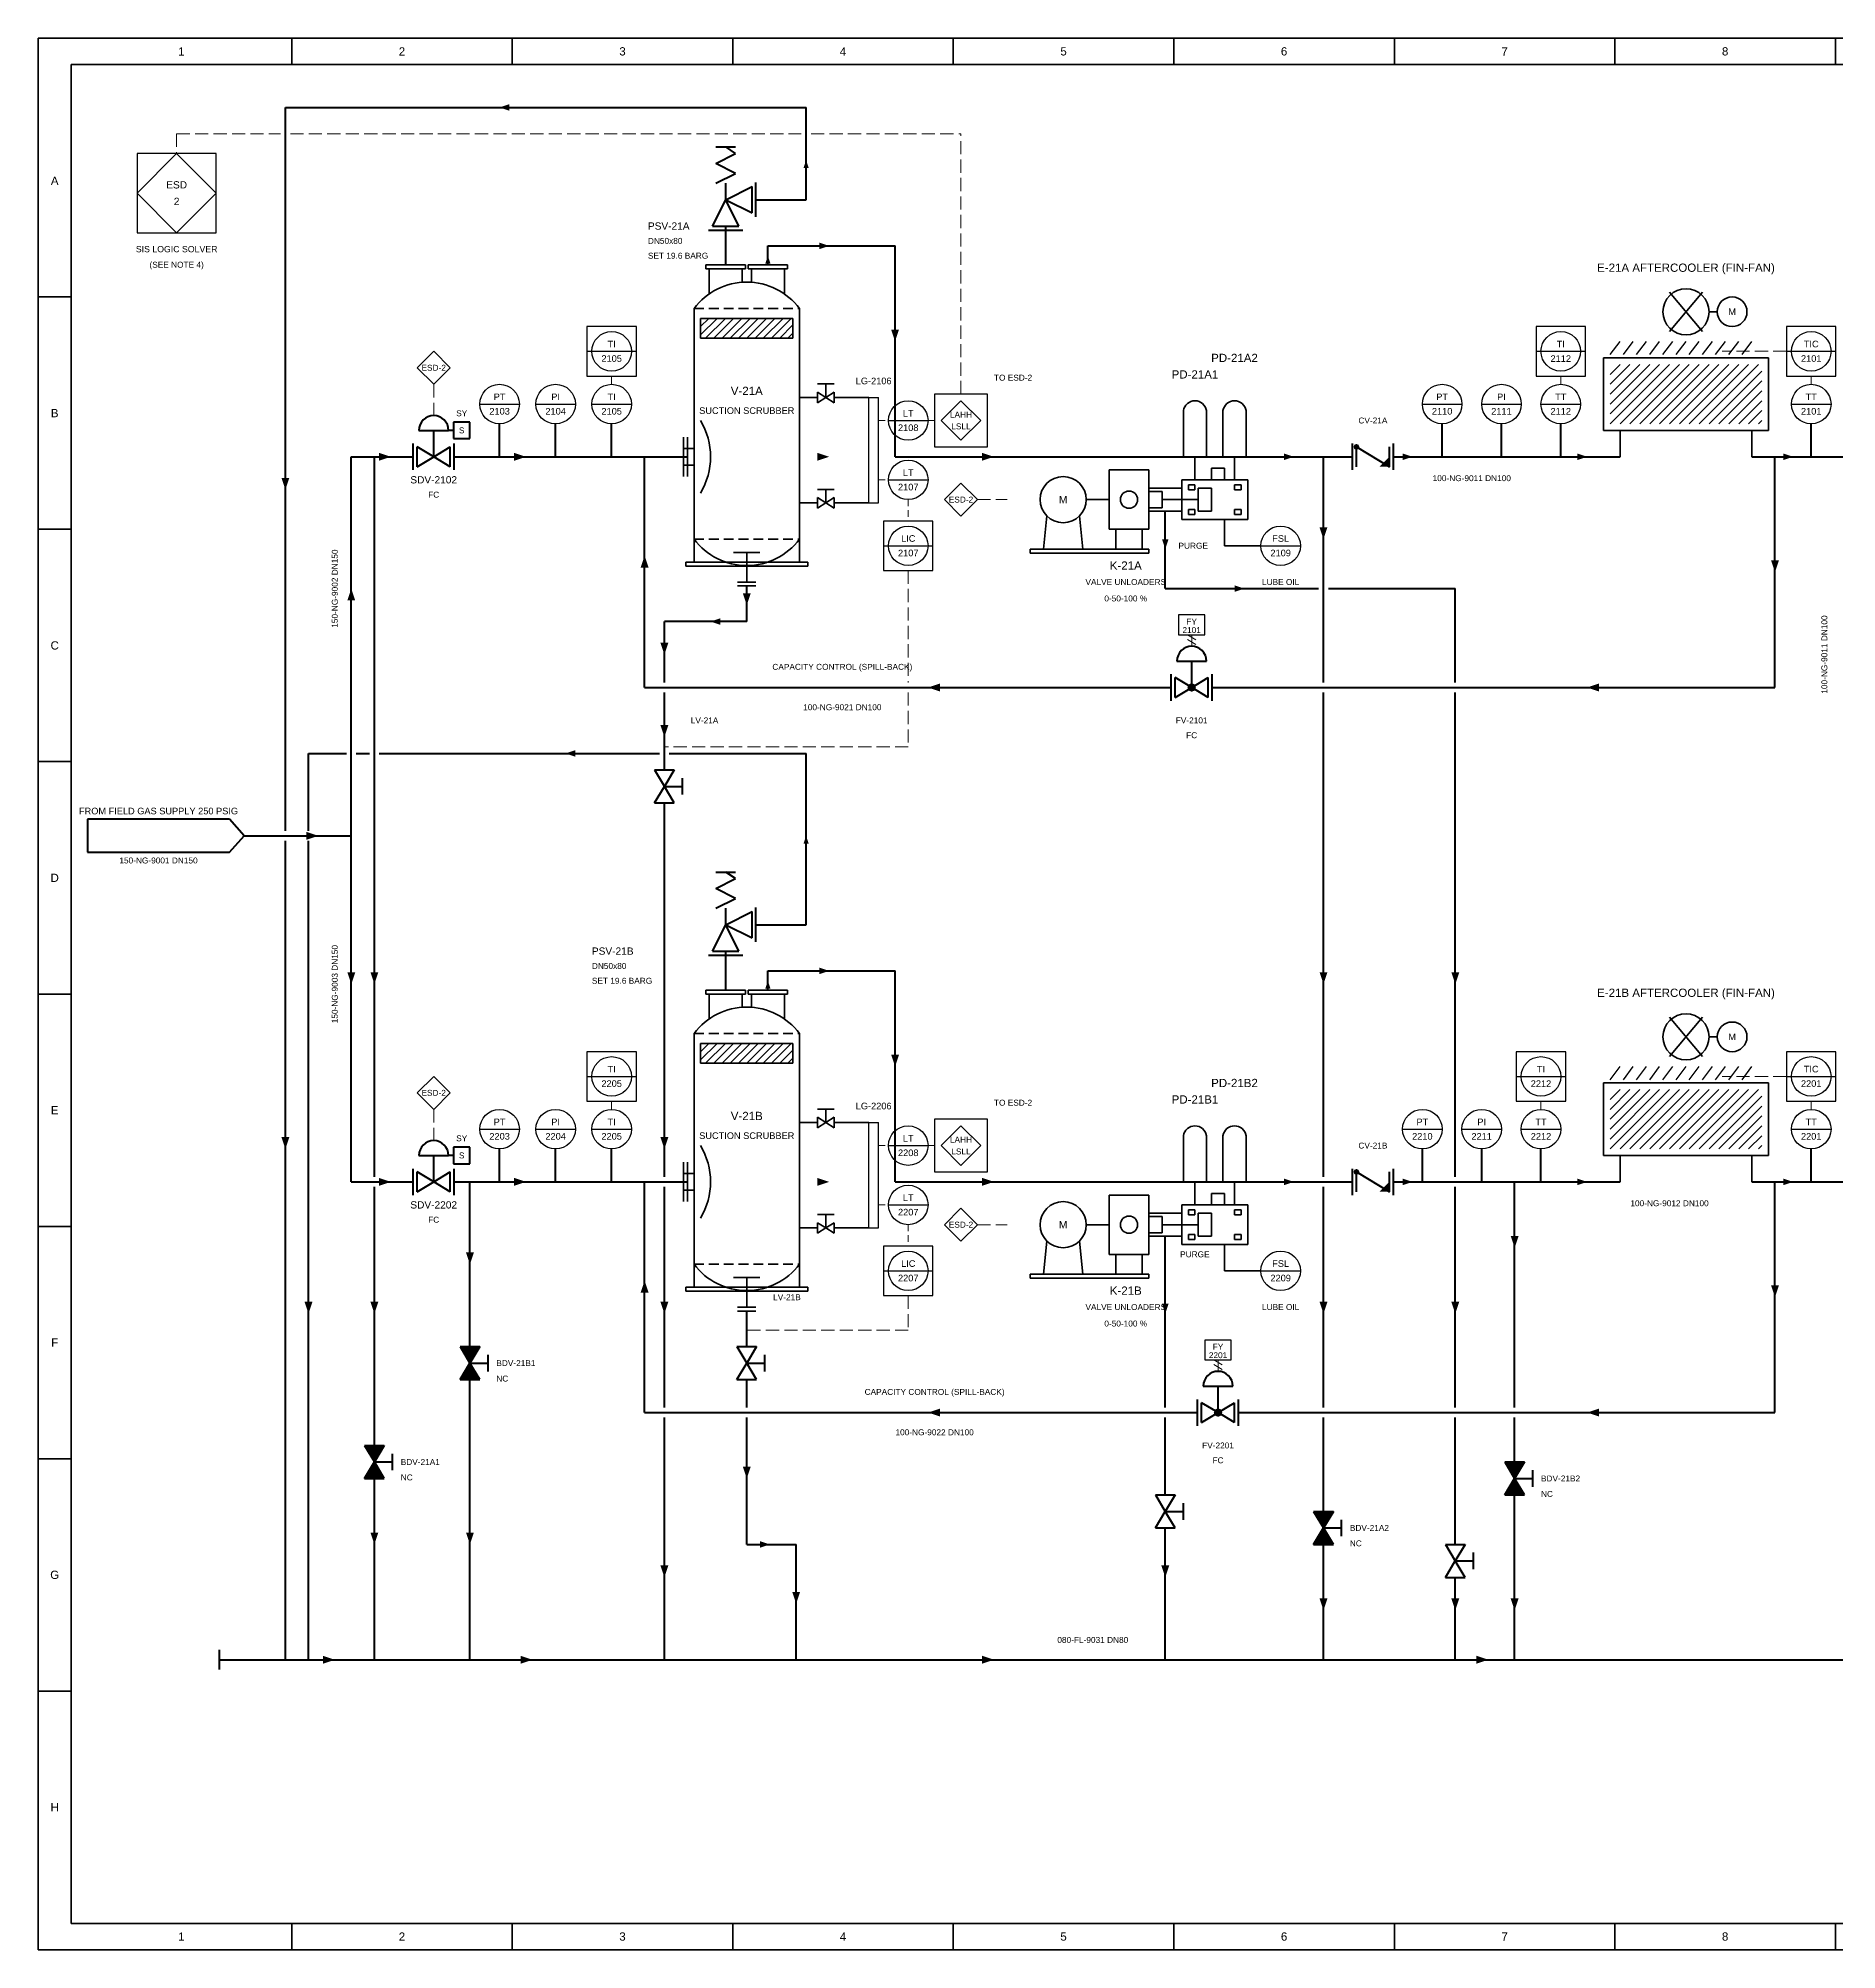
# Model space of a CAD drawing. Header units: millimetres. Extents: x 10 to 831, y 7 to 587.
# Drawn here: x 10 to 556, y 7 to 587 of the extents above; entities that cross this region are included whole.
import ezdxf

# ---------------------------------------------------------------- set-up
doc = ezdxf.new("R2010")
doc.units = ezdxf.units.MM
for name, color, linetype, lineweight in [('REF-EQUIP', 7, 'Continuous', 35), ('REF-FRAME', 7, 'Continuous', 35), ('REF-HATCH', 7, 'Continuous', 13), ('REF-PROC', 7, 'Continuous', 50), ('REF-SIG', 7, 'Continuous', 13), ('REF-SIGP', 7, 'Continuous', 13), ('REF-SYM', 7, 'Continuous', 25), ('REF-TEXT', 7, 'Continuous', 18)]:
    doc.layers.add(name, color=color, linetype=linetype, lineweight=lineweight)
doc.styles.add('ARIAL', font='arial.ttf')

msp = doc.modelspace()

# ---------------------------------------------------------------- linework, layer by layer
at = {"layer": 'REF-EQUIP'}
for p, q in [((212.6, 517), (212.6, 518.2)), ((212.6, 518.2), (224.6, 518.2)), ((212.6, 517), (224.6, 517)), ((213.6, 509.433), (213.6, 517)), ((223.6, 512.951), (223.6, 517)), ((224.6, 517), (224.6, 518.2)), ((225.4, 517), (225.4, 518.2)), ((225.4, 518.2), (237.4, 518.2)), ((225.4, 517), (237.4, 517)), ((226.4, 512.951), (226.4, 517)), ((236.4, 509.433), (236.4, 517)), ((237.4, 517), (237.4, 518.2)), ((209, 435), (209, 505)), ((209, 505), (212, 505)), ((213.5, 505), (216.5, 505)), ((218, 505), (221, 505)), ((222.5, 505), (225.5, 505)), ((227, 505), (230, 505)), ((231.5, 505), (234.5, 505)), ((236, 505), (239, 505)), ((240.5, 505), (241, 505)), ((241, 435), (241, 505)), ((505, 498), (515, 510)), ((505, 510), (515, 498)), ((211, 502), (211, 496)), ((239, 502), (211, 502)), ((239, 496), (239, 502)), ((517, 504), (519.5, 504)), ((211, 496), (239, 496)), ((485, 490), (485, 468)), ((535, 490), (485, 490)), ((535, 468), (535, 490)), ((246.5, 482.1), (251.5, 482.1)), ((249, 478), (249, 482.1)), ((241, 478), (246.5, 478)), ((246.5, 476.4), (246.5, 479.6)), ((249, 478), (246.5, 479.6)), ((246.5, 476.4), (249, 478)), ((249, 478), (251.5, 479.6)), ((251.5, 476.4), (249, 478)), ((251.5, 476.4), (251.5, 479.6)), ((251.5, 478), (262, 478)), ((357.5, 460), (357.5, 474)), ((364.5, 460), (364.5, 474)), ((369.5, 460), (369.5, 474)), ((376.5, 460), (376.5, 474)), ((205.8, 454), (205.8, 466)), ((207, 454), (207, 466)), ((485, 468), (535, 468)), ((490, 460), (490, 468)), ((530, 460), (530, 468)), ((209, 462.5), (205.8, 462.5)), ((361, 453), (361, 460)), ((373, 453), (373, 460)), ((209, 457.5), (205.8, 457.5)), ((335, 456), (335, 438)), ((347, 456), (335, 456)), ((347, 438), (347, 456)), ((357, 453), (357, 441)), ((377, 453), (357, 453)), ((366, 456.5), (366, 453)), ((370, 456.5), (366, 456.5)), ((366, 453), (370, 453)), ((370, 453), (370, 456.5)), ((377, 441), (377, 453)), ((246.5, 450.1), (251.5, 450.1)), ((246.5, 444.4), (246.5, 447.6)), ((249, 446), (246.5, 447.6)), ((249, 446), (249, 450.1)), ((249, 446), (251.5, 447.6)), ((251.5, 444.4), (251.5, 447.6)), ((328, 447), (335, 447)), ((357, 450.5), (347, 450.5)), ((351, 449.5), (347, 449.5)), ((351, 444.5), (351, 449.5)), ((351, 447), (362, 447)), ((357, 443.5), (357, 450.5)), ((359, 451.5), (359, 450)), ((361, 451.5), (359, 451.5)), ((359, 450), (361, 450)), ((361, 450), (361, 451.5)), ((362, 450.5), (362, 443.5)), ((366, 450.5), (362, 450.5)), ((366, 443.5), (366, 450.5)), ((373, 451.5), (373, 450)), ((375, 451.5), (373, 451.5)), ((373, 450), (375, 450)), ((375, 450), (375, 451.5)), ((241, 446), (246.5, 446)), ((246.5, 444.4), (249, 446)), ((251.5, 444.4), (249, 446)), ((251.5, 446), (262, 446)), ((316.05, 442.05), (315, 432)), ((325.95, 442.05), (327, 432)), ((347, 444.5), (351, 444.5)), ((347, 443.5), (357, 443.5)), ((357, 441), (377, 441)), ((359, 444), (359, 442.5)), ((361, 444), (359, 444)), ((359, 442.5), (361, 442.5)), ((361, 442.5), (361, 444)), ((362, 443.5), (366, 443.5)), ((370, 441), (370, 433)), ((373, 444), (373, 442.5)), ((375, 444), (373, 444)), ((373, 442.5), (375, 442.5)), ((375, 442.5), (375, 444)), ((209, 435), (209, 428)), ((209, 435), (212, 435)), ((213.5, 435), (216.5, 435)), ((218, 435), (221, 435)), ((222.5, 435), (225.5, 435)), ((227, 435), (230, 435)), ((231.5, 435), (234.5, 435)), ((236, 435), (239, 435)), ((240.5, 435), (241, 435)), ((241, 435), (241, 428)), ((335, 438), (347, 438)), ((337, 438), (337, 432)), ((345, 438), (345, 432)), ((221, 431), (229, 431)), ((225, 427), (225, 431)), ((311, 430.8), (311, 432)), ((311, 432), (347, 432)), ((311, 430.8), (347, 430.8)), ((347, 430.8), (347, 432)), ((370, 433), (381, 433)), ((206.5, 426.8), (206.5, 428)), ((206.5, 428), (243.5, 428)), ((206.5, 426.8), (243.5, 426.8)), ((225, 427), (225, 422)), ((243.5, 426.8), (243.5, 428)), ((222.2, 422), (227.8, 422)), ((222.2, 420.8), (227.8, 420.8)), ((212.6, 297), (212.6, 298.2)), ((212.6, 298.2), (224.6, 298.2)), ((212.6, 297), (224.6, 297)), ((213.6, 289.433), (213.6, 297)), ((223.6, 292.951), (223.6, 297)), ((224.6, 297), (224.6, 298.2)), ((225.4, 297), (225.4, 298.2)), ((225.4, 298.2), (237.4, 298.2)), ((225.4, 297), (237.4, 297)), ((226.4, 292.951), (226.4, 297)), ((236.4, 289.433), (236.4, 297)), ((237.4, 297), (237.4, 298.2)), ((505, 278), (515, 290)), ((505, 290), (515, 278)), ((209, 215), (209, 285)), ((209, 285), (212, 285)), ((213.5, 285), (216.5, 285)), ((218, 285), (221, 285)), ((222.5, 285), (225.5, 285)), ((227, 285), (230, 285)), ((231.5, 285), (234.5, 285)), ((236, 285), (239, 285)), ((240.5, 285), (241, 285)), ((241, 215), (241, 285)), ((211, 282), (211, 276)), ((239, 282), (211, 282)), ((239, 276), (239, 282)), ((517, 284), (519.5, 284)), ((211, 276), (239, 276)), ((485, 270), (485, 248)), ((535, 270), (485, 270)), ((535, 248), (535, 270)), ((246.5, 262.1), (251.5, 262.1)), ((249, 258), (249, 262.1)), ((241, 258), (246.5, 258)), ((246.5, 256.4), (246.5, 259.6)), ((249, 258), (246.5, 259.6)), ((246.5, 256.4), (249, 258)), ((249, 258), (251.5, 259.6)), ((251.5, 256.4), (249, 258)), ((251.5, 256.4), (251.5, 259.6)), ((251.5, 258), (262, 258)), ((357.5, 240), (357.5, 254)), ((364.5, 240), (364.5, 254)), ((369.5, 240), (369.5, 254)), ((376.5, 240), (376.5, 254)), ((205.8, 234), (205.8, 246)), ((207, 234), (207, 246)), ((485, 248), (535, 248)), ((490, 240), (490, 248)), ((530, 240), (530, 248)), ((209, 242.5), (205.8, 242.5)), ((361, 233), (361, 240)), ((373, 233), (373, 240)), ((209, 237.5), (205.8, 237.5)), ((335, 236), (335, 218)), ((347, 236), (335, 236)), ((347, 218), (347, 236)), ((357, 233), (357, 221)), ((377, 233), (357, 233)), ((366, 236.5), (366, 233)), ((370, 236.5), (366, 236.5)), ((366, 233), (370, 233)), ((370, 233), (370, 236.5)), ((377, 221), (377, 233)), ((246.5, 230.1), (251.5, 230.1)), ((246.5, 224.4), (246.5, 227.6)), ((249, 226), (246.5, 227.6)), ((249, 226), (249, 230.1)), ((249, 226), (251.5, 227.6)), ((251.5, 224.4), (251.5, 227.6)), ((328, 227), (335, 227)), ((357, 230.5), (347, 230.5)), ((351, 229.5), (347, 229.5)), ((351, 224.5), (351, 229.5)), ((351, 227), (362, 227)), ((357, 223.5), (357, 230.5)), ((359, 231.5), (359, 230)), ((361, 231.5), (359, 231.5)), ((359, 230), (361, 230)), ((361, 230), (361, 231.5)), ((362, 230.5), (362, 223.5)), ((366, 230.5), (362, 230.5)), ((366, 223.5), (366, 230.5)), ((373, 231.5), (373, 230)), ((375, 231.5), (373, 231.5)), ((373, 230), (375, 230)), ((375, 230), (375, 231.5)), ((241, 226), (246.5, 226)), ((246.5, 224.4), (249, 226)), ((251.5, 224.4), (249, 226)), ((251.5, 226), (262, 226)), ((316.05, 222.05), (315, 212)), ((325.95, 222.05), (327, 212)), ((347, 224.5), (351, 224.5)), ((347, 223.5), (357, 223.5)), ((357, 221), (377, 221)), ((359, 224), (359, 222.5)), ((361, 224), (359, 224)), ((359, 222.5), (361, 222.5)), ((361, 222.5), (361, 224)), ((362, 223.5), (366, 223.5)), ((370, 221), (370, 213)), ((373, 224), (373, 222.5)), ((375, 224), (373, 224)), ((373, 222.5), (375, 222.5)), ((375, 222.5), (375, 224)), ((209, 215), (209, 208)), ((209, 215), (212, 215)), ((213.5, 215), (216.5, 215)), ((218, 215), (221, 215)), ((222.5, 215), (225.5, 215)), ((227, 215), (230, 215)), ((231.5, 215), (234.5, 215)), ((236, 215), (239, 215)), ((240.5, 215), (241, 215)), ((241, 215), (241, 208)), ((335, 218), (347, 218)), ((337, 218), (337, 212)), ((345, 218), (345, 212)), ((221, 211), (229, 211)), ((225, 207), (225, 211)), ((311, 210.8), (311, 212)), ((311, 212), (347, 212)), ((311, 210.8), (347, 210.8)), ((347, 210.8), (347, 212)), ((370, 213), (381, 213)), ((206.5, 206.8), (206.5, 208)), ((206.5, 208), (243.5, 208)), ((206.5, 206.8), (243.5, 206.8)), ((225, 207), (225, 202)), ((243.5, 206.8), (243.5, 208)), ((222.2, 202), (227.8, 202)), ((222.2, 200.8), (227.8, 200.8))]:
    msp.add_line(p, q, dxfattribs=at)
for centre, radius in [((510, 504), 7), ((524, 504), 4.5), ((321, 447), 7), ((341, 447), 2.6), ((510, 284), 7), ((524, 284), 4.5), ((321, 227), 7), ((341, 227), 2.6)]:
    msp.add_circle(centre, radius, dxfattribs=at)
for centre, radius, start, end in [((225, 493), 20, 36.869898, 143.130102), ((361, 473.458), 3.542, 8.797411, 171.202589), ((373, 473.458), 3.542, 8.797411, 171.202589), ((192.333, 460), 21.667, 329.489763, 390.510237), ((225, 447), 20, 216.869898, 323.130102), ((225, 273), 20, 36.869898, 143.130102), ((361, 253.458), 3.542, 8.797411, 171.202589), ((373, 253.458), 3.542, 8.797411, 171.202589), ((192.333, 240), 21.667, 329.489763, 390.510237), ((225, 227), 20, 216.869898, 323.130102)]:
    msp.add_arc(centre, radius, start, end, dxfattribs=at)
at = {"layer": 'REF-FRAME'}
for p, q in [((10, 587), (10, 7)), ((831, 587), (10, 587)), ((86.917, 579), (86.917, 587)), ((153.833, 579), (153.833, 587)), ((220.75, 579), (220.75, 587)), ((287.667, 579), (287.667, 587)), ((354.583, 579), (354.583, 587)), ((421.5, 579), (421.5, 587)), ((488.417, 579), (488.417, 587)), ((555.333, 579), (555.333, 587)), ((20, 579), (20, 15)), ((823, 579), (20, 579)), ((10, 508.5), (20, 508.5)), ((10, 438), (20, 438)), ((10, 367.5), (20, 367.5)), ((10, 297), (20, 297)), ((10, 226.5), (20, 226.5)), ((10, 156), (20, 156)), ((10, 85.5), (20, 85.5)), ((20, 15), (823, 15)), ((86.917, 7), (86.917, 15)), ((153.833, 7), (153.833, 15)), ((220.75, 7), (220.75, 15)), ((287.667, 7), (287.667, 15)), ((354.583, 7), (354.583, 15)), ((421.5, 7), (421.5, 15)), ((488.417, 7), (488.417, 15)), ((555.333, 7), (555.333, 15)), ((10, 7), (831, 7))]:
    msp.add_line(p, q, dxfattribs=at)
at = {"layer": 'REF-HATCH'}
for p, q in [((211, 497), (216, 502)), ((211, 499.5), (213.5, 502)), ((212.5, 496), (218.5, 502)), ((215, 496), (221, 502)), ((217.5, 496), (223.5, 502)), ((220, 496), (226, 502)), ((222.5, 496), (228.5, 502)), ((225, 496), (231, 502)), ((227.5, 496), (233.5, 502)), ((230, 496), (236, 502)), ((232.5, 496), (238.5, 502)), ((235, 496), (239, 500)), ((237.5, 496), (239, 497.5)), ((487, 470), (505, 488)), ((487, 473), (502, 488)), ((487, 476), (499, 488)), ((487, 479), (496, 488)), ((487, 482), (493, 488)), ((487, 485), (490, 488)), ((490, 470), (508, 488)), ((493, 470), (511, 488)), ((496, 470), (514, 488)), ((499, 470), (517, 488)), ((502, 470), (520, 488)), ((505, 470), (523, 488)), ((508, 470), (526, 488)), ((511, 470), (529, 488)), ((514, 470), (532, 488)), ((517, 470), (533, 486)), ((520, 470), (533, 483)), ((523, 470), (533, 480)), ((526, 470), (533, 477)), ((529, 470), (533, 474)), ((532, 470), (533, 471)), ((211, 277), (216, 282)), ((211, 279.5), (213.5, 282)), ((212.5, 276), (218.5, 282)), ((215, 276), (221, 282)), ((217.5, 276), (223.5, 282)), ((220, 276), (226, 282)), ((222.5, 276), (228.5, 282)), ((225, 276), (231, 282)), ((227.5, 276), (233.5, 282)), ((230, 276), (236, 282)), ((232.5, 276), (238.5, 282)), ((235, 276), (239, 280)), ((237.5, 276), (239, 277.5)), ((487, 250), (505, 268)), ((487, 253), (502, 268)), ((487, 256), (499, 268)), ((487, 259), (496, 268)), ((487, 262), (493, 268)), ((487, 265), (490, 268)), ((490, 250), (508, 268)), ((493, 250), (511, 268)), ((496, 250), (514, 268)), ((499, 250), (517, 268)), ((502, 250), (520, 268)), ((505, 250), (523, 268)), ((508, 250), (526, 268)), ((511, 250), (529, 268)), ((514, 250), (532, 268)), ((517, 250), (533, 266)), ((520, 250), (533, 263)), ((523, 250), (533, 260)), ((526, 250), (533, 257)), ((529, 250), (533, 254)), ((532, 250), (533, 251))]:
    msp.add_line(p, q, dxfattribs=at)
at = {"layer": 'REF-PROC'}
for p, q in [((85, 346.5), (85, 566)), ((85, 566), (243, 566)), ((243, 538), (243, 566)), ((215.6, 554), (221.6, 554)), ((215.6, 549), (221.6, 552)), ((221.6, 552), (218.6, 554)), ((221.6, 546), (215.6, 549)), ((215.6, 543), (221.6, 546)), ((218.6, 538), (218.6, 543)), ((218.6, 538), (226.6, 542)), ((226.6, 534), (226.6, 542)), ((227.8, 532.8), (227.8, 543.2)), ((214.6, 530), (218.6, 538)), ((218.6, 538), (226.6, 534)), ((222.6, 530), (218.6, 538)), ((227.8, 538), (243, 538)), ((213.4, 528.8), (223.8, 528.8)), ((214.6, 530), (222.6, 530)), ((218.6, 518.2), (218.6, 530)), ((231.4, 518.2), (231.4, 524)), ((231.4, 524), (270, 524)), ((270, 460), (270, 524)), ((136, 470.5), (136, 465.5)), ((141, 470.5), (136, 470.5)), ((141, 465.5), (141, 470.5)), ((150, 460), (150, 470)), ((167, 460), (167, 470)), ((184, 460), (184, 470)), ((436, 460), (436, 470)), ((454, 460), (454, 470)), ((472, 460), (472, 470)), ((548, 460), (548, 470)), ((123.8, 456), (123.8, 464)), ((125.5, 468), (134.5, 468)), ((130, 460), (130, 468)), ((136, 468), (134.5, 468)), ((136, 465.5), (141, 465.5)), ((136.2, 456), (136.2, 464)), ((408.8, 456), (408.8, 464)), ((421.2, 456), (421.2, 464)), ((105, 240), (105, 460)), ((105, 460), (123.8, 460)), ((112, 241.5), (112, 460)), ((125, 457), (125, 463)), ((130, 460), (125, 463)), ((125, 457), (130, 460)), ((130, 460), (135, 463)), ((135, 457), (130, 460)), ((135, 457), (135, 463)), ((136.2, 460), (207, 460)), ((194, 390), (194, 460)), ((270, 460), (408.8, 460)), ((400, 391.5), (400, 460)), ((410, 457), (410, 463)), ((410, 463), (420, 457)), ((420, 457), (420, 463)), ((421.2, 460), (490, 460)), ((530, 460), (558, 460)), ((537, 390), (537, 460)), ((352, 420), (352, 443.5)), ((225, 410), (225, 420.8)), ((352, 420), (398.5, 420)), ((401.5, 420), (440, 420)), ((440, 391.5), (440, 420)), ((200, 391.5), (200, 410)), ((225, 410), (200, 410)), ((355.5, 398), (364.5, 398)), ((360, 390), (360, 398)), ((194, 390), (353.8, 390)), ((353.8, 386), (353.8, 394)), ((355, 387), (355, 393)), ((360, 390), (355, 393)), ((355, 387), (360, 390)), ((360, 390), (365, 393)), ((365, 387), (360, 390)), ((365, 387), (365, 393)), ((366.2, 386), (366.2, 394)), ((366.2, 390), (537, 390)), ((200, 365), (200, 388.5)), ((400, 241.5), (400, 388.5)), ((440, 241.5), (440, 388.5)), ((92, 346.5), (92, 370)), ((92, 370), (103.5, 370)), ((106.5, 370), (110.5, 370)), ((113.5, 370), (198.5, 370)), ((201.5, 370), (243, 370)), ((243, 318), (243, 370)), ((197, 365), (200, 360)), ((197, 365), (203, 365)), ((197, 355), (200, 360)), ((203, 365), (200, 360)), ((200, 360), (205.5, 360)), ((203, 355), (200, 360)), ((205.5, 357.5), (205.5, 362.5)), ((197, 355), (203, 355)), ((200, 241.5), (200, 355)), ((25, 350), (25, 340)), ((68, 350), (25, 350)), ((72.5, 345), (68, 350)), ((68, 340), (72.5, 345)), ((72.5, 345), (105, 345)), ((85, 95), (85, 343.5)), ((92, 95), (92, 343.5)), ((25, 340), (68, 340)), ((215.6, 334), (221.6, 334)), ((215.6, 329), (221.6, 332)), ((221.6, 332), (218.6, 334)), ((221.6, 326), (215.6, 329)), ((215.6, 323), (221.6, 326)), ((218.6, 318), (218.6, 323)), ((218.6, 318), (226.6, 322)), ((226.6, 314), (226.6, 322)), ((227.8, 312.8), (227.8, 323.2)), ((214.6, 310), (218.6, 318)), ((218.6, 318), (226.6, 314)), ((222.6, 310), (218.6, 318)), ((227.8, 318), (243, 318)), ((213.4, 308.8), (223.8, 308.8)), ((214.6, 310), (222.6, 310)), ((218.6, 298.2), (218.6, 310)), ((231.4, 298.2), (231.4, 304)), ((231.4, 304), (270, 304)), ((270, 240), (270, 304)), ((136, 250.5), (136, 245.5)), ((141, 250.5), (136, 250.5)), ((141, 245.5), (141, 250.5)), ((150, 240), (150, 250)), ((167, 240), (167, 250)), ((184, 240), (184, 250)), ((430, 240), (430, 250)), ((448, 240), (448, 250)), ((466, 240), (466, 250)), ((548, 240), (548, 250)), ((123.8, 236), (123.8, 244)), ((125.5, 248), (134.5, 248)), ((130, 240), (130, 248)), ((136, 248), (134.5, 248)), ((136, 245.5), (141, 245.5)), ((136.2, 236), (136.2, 244)), ((408.8, 236), (408.8, 244)), ((421.2, 236), (421.2, 244)), ((105, 240), (123.8, 240)), ((112, 160), (112, 238.5)), ((125, 237), (125, 243)), ((130, 240), (125, 243)), ((125, 237), (130, 240)), ((130, 240), (135, 243)), ((135, 237), (130, 240)), ((135, 237), (135, 243)), ((136.2, 240), (207, 240)), ((141, 190), (141, 240)), ((194, 170), (194, 240)), ((200, 171.5), (200, 238.5)), ((270, 240), (408.8, 240)), ((400, 171.5), (400, 238.5)), ((410, 237), (410, 243)), ((410, 243), (420, 237)), ((420, 237), (420, 243)), ((421.2, 240), (490, 240)), ((440, 171.5), (440, 238.5)), ((458, 171.5), (458, 240)), ((530, 240), (574, 240)), ((537, 170), (537, 240)), ((352, 171.5), (352, 223.5)), ((225, 190), (225, 200.8)), ((138, 190), (141, 185)), ((138, 190), (144, 190)), ((144, 190), (141, 185)), ((146.5, 182.5), (146.5, 187.5)), ((222, 190), (225, 185)), ((222, 190), (228, 190)), ((228, 190), (225, 185)), ((230.5, 182.5), (230.5, 187.5)), ((138, 180), (141, 185)), ((138, 180), (144, 180)), ((141, 185), (146.5, 185)), ((144, 180), (141, 185)), ((141, 95), (141, 180)), ((222, 180), (225, 185)), ((222, 180), (228, 180)), ((225, 185), (230.5, 185)), ((228, 180), (225, 185)), ((225, 171.5), (225, 180)), ((361.8, 166), (361.8, 174)), ((363.5, 178), (372.5, 178)), ((368, 170), (368, 178)), ((374.2, 166), (374.2, 174)), ((194, 170), (361.8, 170)), ((200, 95), (200, 168.5)), ((225, 130), (225, 168.5)), ((352, 145), (352, 168.5)), ((363, 167), (363, 173)), ((368, 170), (363, 173)), ((363, 167), (368, 170)), ((368, 170), (373, 173)), ((373, 167), (368, 170)), ((373, 167), (373, 173)), ((374.2, 170), (537, 170)), ((400, 140), (400, 168.5)), ((440, 130), (440, 168.5)), ((458, 155), (458, 168.5)), ((109, 160), (112, 155)), ((109, 160), (115, 160)), ((115, 160), (112, 155)), ((117.5, 152.5), (117.5, 157.5)), ((109, 150), (112, 155)), ((112, 155), (117.5, 155)), ((115, 150), (112, 155)), ((455, 155), (458, 150)), ((455, 155), (461, 155)), ((461, 155), (458, 150)), ((463.5, 147.5), (463.5, 152.5)), ((109, 150), (115, 150)), ((112, 95), (112, 150)), ((349, 145), (352, 140)), ((349, 145), (355, 145)), ((355, 145), (352, 140)), ((455, 145), (458, 150)), ((455, 145), (461, 145)), ((458, 150), (463.5, 150)), ((461, 145), (458, 150)), ((458, 95), (458, 145)), ((349, 135), (352, 140)), ((352, 140), (357.5, 140)), ((355, 135), (352, 140)), ((357.5, 137.5), (357.5, 142.5)), ((397, 140), (400, 135)), ((397, 140), (403, 140)), ((403, 140), (400, 135)), ((349, 135), (355, 135)), ((352, 95), (352, 135)), ((397, 130), (400, 135)), ((400, 135), (405.5, 135)), ((403, 130), (400, 135)), ((405.5, 132.5), (405.5, 137.5)), ((225, 130), (240, 130)), ((240, 95), (240, 130)), ((397, 130), (403, 130)), ((400, 95), (400, 130)), ((437, 130), (440, 125)), ((437, 130), (443, 130)), ((443, 130), (440, 125)), ((437, 120), (440, 125)), ((440, 125), (445.5, 125)), ((443, 120), (440, 125)), ((445.5, 122.5), (445.5, 127.5)), ((437, 120), (443, 120)), ((440, 95), (440, 120)), ((65, 92), (65, 98)), ((65, 95), (605, 95))]:
    msp.add_line(p, q, dxfattribs=at)
for centre in [(130, 468), (360, 398), (130, 248), (368, 178)]:
    msp.add_arc(centre, 4.5, 0, 180, dxfattribs=at)
for points in [[(150, 566), (153, 567), (153, 565)], [(243, 550), (242.2, 547.6), (243.8, 547.6)], [(250, 524), (247, 525), (247, 523)], [(231.4, 521), (230.6, 518.6), (232.2, 518.6)], [(270, 495), (268.8, 498.6), (271.2, 498.6)], [(117, 460), (113.4, 461.2), (113.4, 458.8)], [(158, 460), (154.4, 461.2), (154.4, 458.8)], [(250, 460), (246.4, 461.2), (246.4, 458.8)], [(300, 460), (296.4, 461.2), (296.4, 458.8)], [(391, 460), (388, 461), (388, 459)], [(410, 463), (409.364, 463.636), (409.1, 463)], [(410, 463), (409.1, 463), (409.364, 462.364)], [(410, 463), (410, 463.9), (409.364, 463.636)], [(410, 463), (409.364, 462.364), (410, 462.1)], [(410, 463), (410.636, 463.636), (410, 463.9)], [(410, 463), (410.9, 463), (410.636, 463.636)], [(410, 463), (410, 462.1), (410.636, 462.364)], [(410, 463), (410.636, 462.364), (410.9, 463)], [(420, 457), (417, 457), (420, 460)], [(427, 460), (424, 461), (424, 459)], [(480, 460), (477, 461), (477, 459)], [(542.5, 460), (539.5, 461), (539.5, 459)], [(85, 450), (83.8, 453.6), (86.2, 453.6)], [(352, 432), (351, 435), (353, 435)], [(400, 435), (398.8, 438.6), (401.2, 438.6)], [(194, 430), (192.8, 426.4), (195.2, 426.4)], [(537, 425), (535.8, 428.6), (538.2, 428.6)], [(105, 420), (103.8, 416.4), (106.2, 416.4)], [(225, 415), (223.8, 418.6), (226.2, 418.6)], [(376, 420), (373, 421), (373, 419)], [(214, 410), (217, 411), (217, 409)], [(200, 400), (198.8, 403.6), (201.2, 403.6)], [(280, 390), (283.6, 391.2), (283.6, 388.8)], [(360, 390), (359.081, 390.919), (358.7, 390)], [(360, 390), (358.7, 390), (359.081, 389.081)], [(360, 390), (360, 391.3), (359.081, 390.919)], [(360, 390), (359.081, 389.081), (360, 388.7)], [(360, 390), (360.919, 390.919), (360, 391.3)], [(360, 390), (361.3, 390), (360.919, 390.919)], [(360, 390), (360, 388.7), (360.919, 389.081)], [(360, 390), (360.919, 389.081), (361.3, 390)], [(480, 390), (483.6, 391.2), (483.6, 388.8)], [(200, 375), (198.8, 378.6), (201.2, 378.6)], [(170, 370), (173, 371), (173, 369)], [(95, 345), (91.4, 346.2), (91.4, 343.8)], [(243, 345), (242.2, 342.6), (243.8, 342.6)], [(105, 300), (103.8, 303.6), (106.2, 303.6)], [(112, 300), (110.8, 303.6), (113.2, 303.6)], [(250, 304), (247, 305), (247, 303)], [(400, 300), (398.8, 303.6), (401.2, 303.6)], [(440, 300), (438.8, 303.6), (441.2, 303.6)], [(231.4, 301), (230.6, 298.6), (232.2, 298.6)], [(270, 275), (268.8, 278.6), (271.2, 278.6)], [(85, 250), (83.8, 253.6), (86.2, 253.6)], [(200, 250), (198.8, 253.6), (201.2, 253.6)], [(410, 243), (409.364, 243.636), (409.1, 243)], [(410, 243), (410, 243.9), (409.364, 243.636)], [(410, 243), (410.636, 243.636), (410, 243.9)], [(410, 243), (410.9, 243), (410.636, 243.636)], [(117, 240), (113.4, 241.2), (113.4, 238.8)], [(158, 240), (154.4, 241.2), (154.4, 238.8)], [(250, 240), (246.4, 241.2), (246.4, 238.8)], [(300, 240), (296.4, 241.2), (296.4, 238.8)], [(391, 240), (388, 241), (388, 239)], [(410, 243), (409.1, 243), (409.364, 242.364)], [(410, 243), (409.364, 242.364), (410, 242.1)], [(410, 243), (410, 242.1), (410.636, 242.364)], [(410, 243), (410.636, 242.364), (410.9, 243)], [(420, 237), (417, 237), (420, 240)], [(427, 240), (424, 241), (424, 239)], [(480, 240), (477, 241), (477, 239)], [(542.5, 240), (539.5, 241), (539.5, 239)], [(458, 220), (456.8, 223.6), (459.2, 223.6)], [(141, 215), (139.8, 218.6), (142.2, 218.6)], [(194, 210), (192.8, 206.4), (195.2, 206.4)], [(92, 200), (90.8, 203.6), (93.2, 203.6)], [(112, 200), (110.8, 203.6), (113.2, 203.6)], [(200, 200), (198.8, 203.6), (201.2, 203.6)], [(352, 200), (351, 203), (353, 203)], [(400, 200), (398.8, 203.6), (401.2, 203.6)], [(440, 200), (438.8, 203.6), (441.2, 203.6)], [(537, 205), (535.8, 208.6), (538.2, 208.6)], [(138, 190), (141, 185), (144, 190)], [(138, 180), (141, 185), (144, 180)], [(280, 170), (283.6, 171.2), (283.6, 168.8)], [(368, 170), (367.081, 170.919), (366.7, 170)], [(368, 170), (366.7, 170), (367.081, 169.081)], [(368, 170), (368, 171.3), (367.081, 170.919)], [(368, 170), (367.081, 169.081), (368, 168.7)], [(368, 170), (368.919, 170.919), (368, 171.3)], [(368, 170), (369.3, 170), (368.919, 170.919)], [(368, 170), (368, 168.7), (368.919, 169.081)], [(368, 170), (368.919, 169.081), (369.3, 170)], [(480, 170), (483.6, 171.2), (483.6, 168.8)], [(109, 160), (112, 155), (115, 160)], [(109, 150), (112, 155), (115, 150)], [(225, 150), (223.8, 153.6), (226.2, 153.6)], [(455, 155), (458, 150), (461, 155)], [(455, 145), (458, 150), (461, 145)], [(397, 140), (400, 135), (403, 140)], [(112, 130), (110.8, 133.6), (113.2, 133.6)], [(141, 130), (139.8, 133.6), (142.2, 133.6)], [(397, 130), (400, 135), (403, 130)], [(232, 130), (229, 131), (229, 129)], [(200, 120), (198.8, 123.6), (201.2, 123.6)], [(352, 120), (350.8, 123.6), (353.2, 123.6)], [(240, 112), (238.8, 115.6), (241.2, 115.6)], [(400, 110), (398.8, 113.6), (401.2, 113.6)], [(440, 110), (438.8, 113.6), (441.2, 113.6)], [(458, 110), (456.8, 113.6), (459.2, 113.6)], [(100, 95), (96.4, 96.2), (96.4, 93.8)], [(160, 95), (156.4, 96.2), (156.4, 93.8)], [(300, 95), (296.4, 96.2), (296.4, 93.8)], [(450, 95), (446.4, 96.2), (446.4, 93.8)]]:
    msp.add_solid(points, dxfattribs=at)
at = {"layer": 'REF-SIG'}
for p, q in [((52, 558), (52, 554)), ((52, 558), (56, 558)), ((57.6, 558), (61.6, 558)), ((63.2, 558), (67.2, 558)), ((68.8, 558), (72.8, 558)), ((74.4, 558), (78.4, 558)), ((80, 558), (83.5, 558)), ((86.5, 558), (90.5, 558)), ((92.1, 558), (96.1, 558)), ((97.7, 558), (101.7, 558)), ((103.3, 558), (107.3, 558)), ((108.9, 558), (112.9, 558)), ((114.5, 558), (118.5, 558)), ((120.1, 558), (124.1, 558)), ((125.7, 558), (129.7, 558)), ((131.3, 558), (135.3, 558)), ((136.9, 558), (140.9, 558)), ((142.5, 558), (146.5, 558)), ((148.1, 558), (152.1, 558)), ((153.7, 558), (157.7, 558)), ((159.3, 558), (163.3, 558)), ((164.9, 558), (168.9, 558)), ((170.5, 558), (174.5, 558)), ((176.1, 558), (180.1, 558)), ((181.7, 558), (185.7, 558)), ((187.3, 558), (191.3, 558)), ((192.9, 558), (196.9, 558)), ((198.5, 558), (202.5, 558)), ((204.1, 558), (208.1, 558)), ((209.7, 558), (213.7, 558)), ((215.3, 558), (219.3, 558)), ((220.9, 558), (224.9, 558)), ((226.5, 558), (230.5, 558)), ((232.1, 558), (236.1, 558)), ((237.7, 558), (241.5, 558)), ((244.5, 558), (248.5, 558)), ((250.1, 558), (254.1, 558)), ((255.7, 558), (259.7, 558)), ((261.3, 558), (265.3, 558)), ((266.9, 558), (270.9, 558)), ((272.5, 558), (276.5, 558)), ((278.1, 558), (282.1, 558)), ((283.7, 558), (287.7, 558)), ((289.3, 558), (290, 558)), ((290, 557.4), (290, 558)), ((52, 552.4), (52, 552)), ((290, 551.8), (290, 555.8)), ((290, 546.2), (290, 550.2)), ((290, 540.6), (290, 544.6)), ((290, 535), (290, 539)), ((290, 529.4), (290, 533.4)), ((290, 523.8), (290, 527.8)), ((290, 518.2), (290, 522.2)), ((290, 512.6), (290, 516.6)), ((290, 507), (290, 511)), ((290, 501.4), (290, 505.4)), ((290, 495.8), (290, 499.8)), ((290, 490.2), (290, 494.2)), ((290, 484.6), (290, 488.6)), ((523.7, 492), (521, 492)), ((529.3, 492), (525.3, 492)), ((534.9, 492), (530.9, 492)), ((540.5, 492), (536.5, 492)), ((130, 482), (130, 478)), ((184, 482), (184, 484.5)), ((290, 479), (290, 483)), ((472, 482), (472, 484.5)), ((548, 482), (548, 484.5)), ((130, 476.4), (130, 472.5)), ((265, 471), (267, 471)), ((280, 471), (282, 471)), ((265, 453), (267, 453)), ((274, 447), (274, 445)), ((295, 447), (299, 447)), ((300.6, 447), (304, 447)), ((274, 443.8), (274, 441.8)), ((274, 440.6), (274, 440.5)), ((274, 425.5), (274, 421.5)), ((274, 419.9), (274, 415.9)), ((274, 414.3), (274, 410.3)), ((274, 408.7), (274, 404.7)), ((274, 403.1), (274, 399.1)), ((274, 397.5), (274, 393.5)), ((274, 391.9), (274, 391.5)), ((274, 388.5), (274, 384.5)), ((274, 382.9), (274, 378.9)), ((274, 377.3), (274, 373.3)), ((200, 372), (200, 368)), ((201.2, 372), (200, 372)), ((206.8, 372), (202.8, 372)), ((212.4, 372), (208.4, 372)), ((218, 372), (214, 372)), ((223.6, 372), (219.6, 372)), ((229.2, 372), (225.2, 372)), ((234.8, 372), (230.8, 372)), ((240.4, 372), (236.4, 372)), ((246, 372), (242, 372)), ((251.6, 372), (247.6, 372)), ((257.2, 372), (253.2, 372)), ((262.8, 372), (258.8, 372)), ((268.4, 372), (264.4, 372)), ((274, 372), (270, 372)), ((200, 366.4), (200, 365)), ((523.7, 272), (521, 272)), ((529.3, 272), (525.3, 272)), ((534.9, 272), (530.9, 272)), ((540.5, 272), (536.5, 272)), ((130, 262), (130, 258)), ((184, 262), (184, 264.5)), ((466, 262), (466, 264.5)), ((548, 262), (548, 264.5)), ((130, 256.4), (130, 252.5)), ((265, 251), (267, 251)), ((280, 251), (282, 251)), ((265, 233), (267, 233)), ((274, 227), (274, 225)), ((295, 227), (299, 227)), ((300.6, 227), (304, 227)), ((274, 223.8), (274, 221.8)), ((274, 220.6), (274, 220.5)), ((274, 205.5), (274, 201.5)), ((274, 199.9), (274, 195.9)), ((225, 195), (225, 191)), ((229.2, 195), (225.2, 195)), ((234.8, 195), (230.8, 195)), ((240.4, 195), (236.4, 195)), ((246, 195), (242, 195)), ((251.6, 195), (247.6, 195)), ((257.2, 195), (253.2, 195)), ((262.8, 195), (258.8, 195)), ((268.4, 195), (264.4, 195)), ((274, 195), (270, 195))]:
    msp.add_line(p, q, dxfattribs=at)
at = {"layer": 'REF-SIGP'}
for p, q in [((360, 406), (360, 402.5)), ((358.701, 405.95), (361.299, 404.45)), ((358.701, 404.55), (361.299, 403.05)), ((366.701, 185.95), (369.299, 184.45)), ((368, 186), (368, 182.5)), ((366.701, 184.55), (369.299, 183.05))]:
    msp.add_line(p, q, dxfattribs=at)
at = {"layer": 'REF-SYM'}
for p, q in [((40, 540), (52, 552)), ((40, 552), (40, 528)), ((64, 552), (40, 552)), ((52, 552), (64, 540)), ((64, 528), (64, 552)), ((52, 528), (40, 540)), ((64, 540), (52, 528)), ((40, 528), (64, 528)), ((176.5, 499.5), (176.5, 484.5)), ((191.5, 499.5), (176.5, 499.5)), ((191.5, 484.5), (191.5, 499.5)), ((464.5, 499.5), (464.5, 484.5)), ((479.5, 499.5), (464.5, 499.5)), ((479.5, 484.5), (479.5, 499.5)), ((540.5, 499.5), (540.5, 484.5)), ((555.5, 499.5), (540.5, 499.5)), ((555.5, 484.5), (555.5, 499.5)), ((487, 491), (490, 495)), ((491, 491), (494, 495)), ((495, 491), (498, 495)), ((499, 491), (502, 495)), ((503, 491), (506, 495)), ((507, 491), (510, 495)), ((511, 491), (514, 495)), ((515, 491), (518, 495)), ((519, 491), (522, 495)), ((523, 491), (526, 495)), ((527, 491), (530, 495)), ((125, 487), (130, 492)), ((130, 492), (135, 487)), ((176.5, 492), (191.5, 492)), ((464.5, 492), (479.5, 492)), ((540.5, 492), (555.5, 492)), ((130, 482), (125, 487)), ((135, 487), (130, 482)), ((176.5, 484.5), (191.5, 484.5)), ((464.5, 484.5), (479.5, 484.5)), ((540.5, 484.5), (555.5, 484.5)), ((144, 476), (156, 476)), ((161, 476), (173, 476)), ((178, 476), (190, 476)), ((262, 446), (262, 478)), ((262, 478), (265, 478)), ((265, 446), (265, 478)), ((282, 479), (282, 463)), ((298, 479), (282, 479)), ((284, 471), (290, 477)), ((290, 477), (296, 471)), ((298, 463), (298, 479)), ((430, 476), (442, 476)), ((448, 476), (460, 476)), ((466, 476), (478, 476)), ((542, 476), (554, 476)), ((268, 471), (280, 471)), ((290, 465), (284, 471)), ((296, 471), (290, 465)), ((282, 463), (298, 463)), ((268, 453), (280, 453)), ((285, 447), (290, 452)), ((290, 442), (285, 447)), ((290, 452), (295, 447)), ((295, 447), (290, 442)), ((262, 446), (265, 446)), ((266.5, 440.5), (266.5, 425.5)), ((281.5, 440.5), (266.5, 440.5)), ((281.5, 425.5), (281.5, 440.5)), ((266.5, 433), (281.5, 433)), ((381, 433), (393, 433)), ((266.5, 425.5), (281.5, 425.5)), ((356, 412), (356, 406)), ((364, 412), (356, 412)), ((364, 406), (364, 412)), ((356, 406), (364, 406)), ((176.5, 279.5), (176.5, 264.5)), ((191.5, 279.5), (176.5, 279.5)), ((191.5, 264.5), (191.5, 279.5)), ((458.5, 279.5), (458.5, 264.5)), ((473.5, 279.5), (458.5, 279.5)), ((473.5, 264.5), (473.5, 279.5)), ((540.5, 279.5), (540.5, 264.5)), ((555.5, 279.5), (540.5, 279.5)), ((555.5, 264.5), (555.5, 279.5)), ((487, 271), (490, 275)), ((491, 271), (494, 275)), ((495, 271), (498, 275)), ((499, 271), (502, 275)), ((503, 271), (506, 275)), ((507, 271), (510, 275)), ((511, 271), (514, 275)), ((515, 271), (518, 275)), ((519, 271), (522, 275)), ((523, 271), (526, 275)), ((527, 271), (530, 275)), ((125, 267), (130, 272)), ((130, 262), (125, 267)), ((130, 272), (135, 267)), ((135, 267), (130, 262)), ((176.5, 272), (191.5, 272)), ((458.5, 272), (473.5, 272)), ((540.5, 272), (555.5, 272)), ((176.5, 264.5), (191.5, 264.5)), ((458.5, 264.5), (473.5, 264.5)), ((540.5, 264.5), (555.5, 264.5)), ((144, 256), (156, 256)), ((161, 256), (173, 256)), ((178, 256), (190, 256)), ((262, 226), (262, 258)), ((262, 258), (265, 258)), ((265, 226), (265, 258)), ((282, 259), (282, 243)), ((298, 259), (282, 259)), ((284, 251), (290, 257)), ((290, 257), (296, 251)), ((298, 243), (298, 259)), ((424, 256), (436, 256)), ((442, 256), (454, 256)), ((460, 256), (472, 256)), ((542, 256), (554, 256)), ((268, 251), (280, 251)), ((290, 245), (284, 251)), ((296, 251), (290, 245)), ((282, 243), (298, 243)), ((268, 233), (280, 233)), ((285, 227), (290, 232)), ((290, 232), (295, 227)), ((290, 222), (285, 227)), ((295, 227), (290, 222)), ((262, 226), (265, 226)), ((266.5, 220.5), (266.5, 205.5)), ((281.5, 220.5), (266.5, 220.5)), ((281.5, 205.5), (281.5, 220.5)), ((266.5, 213), (281.5, 213)), ((381, 213), (393, 213)), ((266.5, 205.5), (281.5, 205.5)), ((364, 192), (364, 186)), ((372, 192), (364, 192)), ((372, 186), (372, 192)), ((364, 186), (372, 186))]:
    msp.add_line(p, q, dxfattribs=at)
for centre in [(184, 492), (472, 492), (548, 492), (150, 476), (167, 476), (184, 476), (436, 476), (454, 476), (472, 476), (548, 476), (274, 471), (274, 453), (274, 433), (387, 433), (184, 272), (466, 272), (548, 272), (150, 256), (167, 256), (184, 256), (430, 256), (448, 256), (466, 256), (548, 256), (274, 251), (274, 233), (274, 213), (387, 213)]:
    msp.add_circle(centre, 6, dxfattribs=at)

# ---------------------------------------------------------------- texts
at = {"layer": 'REF-TEXT', "style": 'ARIAL'}
for s, insert, char_height, attachment_point in [('1', (53.458, 583), 2.5, 5), ('2', (120.375, 583), 2.5, 5), ('3', (187.292, 583), 2.5, 5), ('4', (254.208, 583), 2.5, 5), ('5', (321.125, 583), 2.5, 5), ('6', (388.042, 583), 2.5, 5), ('7', (454.958, 583), 2.5, 5), ('8', (521.875, 583), 2.5, 5), ('A', (15, 543.75), 2.5, 5), ('ESD', (52, 542.5), 2.2, 5), ('2', (52, 537.5), 2.2, 5), ('PSV-21A', (195, 530), 2.2, 4), ('SIS LOGIC SOLVER', (52, 523), 1.9, 5), ('DN50x80', (195, 525.5), 1.8, 4), ('(SEE NOTE 4)', (52, 518), 1.8, 5), ('SET 19.6 BARG', (195, 521), 1.8, 4), ('E-21A AFTERCOOLER (FIN-FAN)', (510, 517), 2.5, 5), ('M', (524, 504), 2, 5), ('TI', (184, 494.2), 2, 5), ('TI', (472, 494.2), 2, 5), ('TIC', (548, 494.2), 2, 5), ('ESD-2', (130, 487), 1.8, 5), ('2105', (184, 489.8), 2, 5), ('PD-21A2', (373, 490), 2.5, 5), ('2112', (472, 489.8), 2, 5), ('2101', (548, 489.8), 2, 5), ('LG-2106', (263.5, 483), 2, 5), ('TO ESD-2', (300, 484), 1.8, 4), ('PD-21A1', (361, 485), 2.5, 5), ('PT', (150, 478.2), 2, 5), ('PI', (167, 478.2), 2, 5), ('TI', (184, 478.2), 2, 5), ('V-21A', (225, 480), 2.5, 5), ('PT', (436, 478.2), 2, 5), ('PI', (454, 478.2), 2, 5), ('TT', (472, 478.2), 2, 5), ('TT', (548, 478.2), 2, 5), ('B', (15, 473.25), 2.5, 5), ('SY', (138.5, 473.2), 1.8, 5), ('2103', (150, 473.8), 2, 5), ('2104', (167, 473.8), 2, 5), ('2105', (184, 473.8), 2, 5), ('SUCTION SCRUBBER', (225, 474), 2, 5), ('2108', (274, 468.8), 2, 5), ('LT', (274, 473.2), 2, 5), ('LAHH', (290, 472.8), 1.8, 5), ('LSLL', (290, 469.2), 1.8, 5), ('CV-21A', (415, 471), 1.8, 5), ('2110', (436, 473.8), 2, 5), ('2111', (454, 473.8), 2, 5), ('2112', (472, 473.8), 2, 5), ('2101', (548, 473.8), 2, 5), ('S', (138.5, 468), 1.8, 5), ('SDV-2102', (130, 453), 2.2, 5), ('LT', (274, 455.2), 2, 5), ('100-NG-9011 DN100', (445, 453.5), 1.8, 5), ('FC', (130, 448.5), 1.8, 5), ('2107', (274, 450.8), 2, 5), ('ESD-2', (290, 447), 1.8, 5), ('M', (321, 447), 2.2, 5), ('LIC', (274, 435.2), 2, 5), ('FSL', (387, 435.2), 2, 5), ('2107', (274, 430.8), 2, 5), ('PURGE', (356, 433), 1.8, 4), ('2109', (387, 430.8), 2, 5), ('K-21A', (340, 427), 2.5, 5), ('VALVE UNLOADERS', (340, 422), 1.8, 5), ('0-50-100 %', (340, 417), 1.8, 5), ('LUBE OIL', (387, 422), 1.8, 5), ('2101', (360, 407.4), 1.8, 5), ('FY', (360, 410), 1.8, 5), ('C', (15, 402.75), 2.5, 5), ('CAPACITY CONTROL (SPILL-BACK)', (254, 396), 1.8, 5), ('100-NG-9021 DN100', (254, 384), 1.8, 5), ('LV-21A', (208, 380), 1.8, 4), ('FV-2101', (360, 380), 1.8, 5), ('FC', (360, 375.5), 1.8, 5), ('FROM FIELD GAS SUPPLY 250 PSIG', (46.5, 352.5), 2, 5), ('150-NG-9001 DN150', (46.5, 337.5), 1.8, 5), ('D', (15, 332.25), 2.5, 5), ('PSV-21B', (178, 310), 2.2, 4), ('SET 19.6 BARG', (178, 301), 1.8, 4), ('DN50x80', (178, 305.5), 1.8, 4), ('E-21B AFTERCOOLER (FIN-FAN)', (510, 297), 2.5, 5), ('M', (524, 284), 2, 5), ('TI', (184, 274.2), 2, 5), ('TI', (466, 274.2), 2, 5), ('TIC', (548, 274.2), 2, 5), ('ESD-2', (130, 267), 1.8, 5), ('2205', (184, 269.8), 2, 5), ('PD-21B2', (373, 270), 2.5, 5), ('2212', (466, 269.8), 2, 5), ('2201', (548, 269.8), 2, 5), ('E', (15, 261.75), 2.5, 5), ('V-21B', (225, 260), 2.5, 5), ('LG-2206', (263.5, 263), 2, 5), ('TO ESD-2', (300, 264), 1.8, 4), ('PD-21B1', (361, 265), 2.5, 5), ('PT', (150, 258.2), 2, 5), ('PI', (167, 258.2), 2, 5), ('TI', (184, 258.2), 2, 5), ('PT', (430, 258.2), 2, 5), ('PI', (448, 258.2), 2, 5), ('TT', (466, 258.2), 2, 5), ('TT', (548, 258.2), 2, 5), ('SY', (138.5, 253.2), 1.8, 5), ('2203', (150, 253.8), 2, 5), ('2204', (167, 253.8), 2, 5), ('2205', (184, 253.8), 2, 5), ('SUCTION SCRUBBER', (225, 254), 2, 5), ('2208', (274, 248.8), 2, 5), ('LT', (274, 253.2), 2, 5), ('LAHH', (290, 252.8), 1.8, 5), ('LSLL', (290, 249.2), 1.8, 5), ('CV-21B', (415, 251), 1.8, 5), ('2210', (430, 253.8), 2, 5), ('2211', (448, 253.8), 2, 5), ('2212', (466, 253.8), 2, 5), ('2201', (548, 253.8), 2, 5), ('S', (138.5, 248), 1.8, 5), ('SDV-2202', (130, 233), 2.2, 5), ('LT', (274, 235.2), 2, 5), ('100-NG-9012 DN100', (505, 233.5), 1.8, 5), ('FC', (130, 228.5), 1.8, 5), ('2207', (274, 230.8), 2, 5), ('ESD-2', (290, 227), 1.8, 5), ('M', (321, 227), 2.2, 5), ('LIC', (274, 215.2), 2, 5), ('PURGE', (356.5, 218), 1.8, 4), ('FSL', (387, 215.2), 2, 5), ('2207', (274, 210.8), 2, 5), ('2209', (387, 210.8), 2, 5), ('LV-21B', (233, 205), 1.8, 4), ('K-21B', (340, 207), 2.5, 5), ('VALVE UNLOADERS', (340, 202), 1.8, 5), ('0-50-100 %', (340, 197), 1.8, 5), ('LUBE OIL', (387, 202), 1.8, 5), ('F', (15, 191.25), 2.5, 5), ('BDV-21B1', (149, 185), 1.8, 4), ('2201', (368, 187.4), 1.8, 5), ('FY', (368, 190), 1.8, 5), ('NC', (149, 180.3), 1.8, 4), ('CAPACITY CONTROL (SPILL-BACK)', (282, 176), 1.8, 5), ('100-NG-9022 DN100', (282, 164), 1.8, 5), ('FV-2201', (368, 160), 1.8, 5), ('BDV-21A1', (120, 155), 1.8, 4), ('NC', (120, 150.3), 1.8, 4), ('FC', (368, 155.5), 1.8, 5), ('BDV-21B2', (466, 150), 1.8, 4), ('NC', (466, 145.3), 1.8, 4), ('BDV-21A2', (408, 135), 1.8, 4), ('NC', (408, 130.3), 1.8, 4), ('G', (15, 120.75), 2.5, 5), ('080-FL-9031 DN80', (330, 101), 1.8, 5), ('H', (15, 50.25), 2.5, 5), ('1', (53.458, 11), 2.5, 5), ('2', (120.375, 11), 2.5, 5), ('3', (187.292, 11), 2.5, 5), ('4', (254.208, 11), 2.5, 5), ('5', (321.125, 11), 2.5, 5), ('6', (388.042, 11), 2.5, 5), ('7', (454.958, 11), 2.5, 5), ('8', (521.875, 11), 2.5, 5)]:
    msp.add_mtext(s, dxfattribs=dict(at, insert=insert, char_height=char_height, attachment_point=attachment_point))
at = {"layer": 'REF-TEXT', "char_height": 1.8, "attachment_point": 5, "rotation": 90, "style": 'ARIAL'}
for s, insert in [('150-NG-9002 DN150', (100, 420)), ('100-NG-9011 DN100', (552, 400)), ('150-NG-9003 DN150', (100, 300))]:
    msp.add_mtext(s, dxfattribs=dict(at, insert=insert))

doc.saveas('drawing.dxf')
